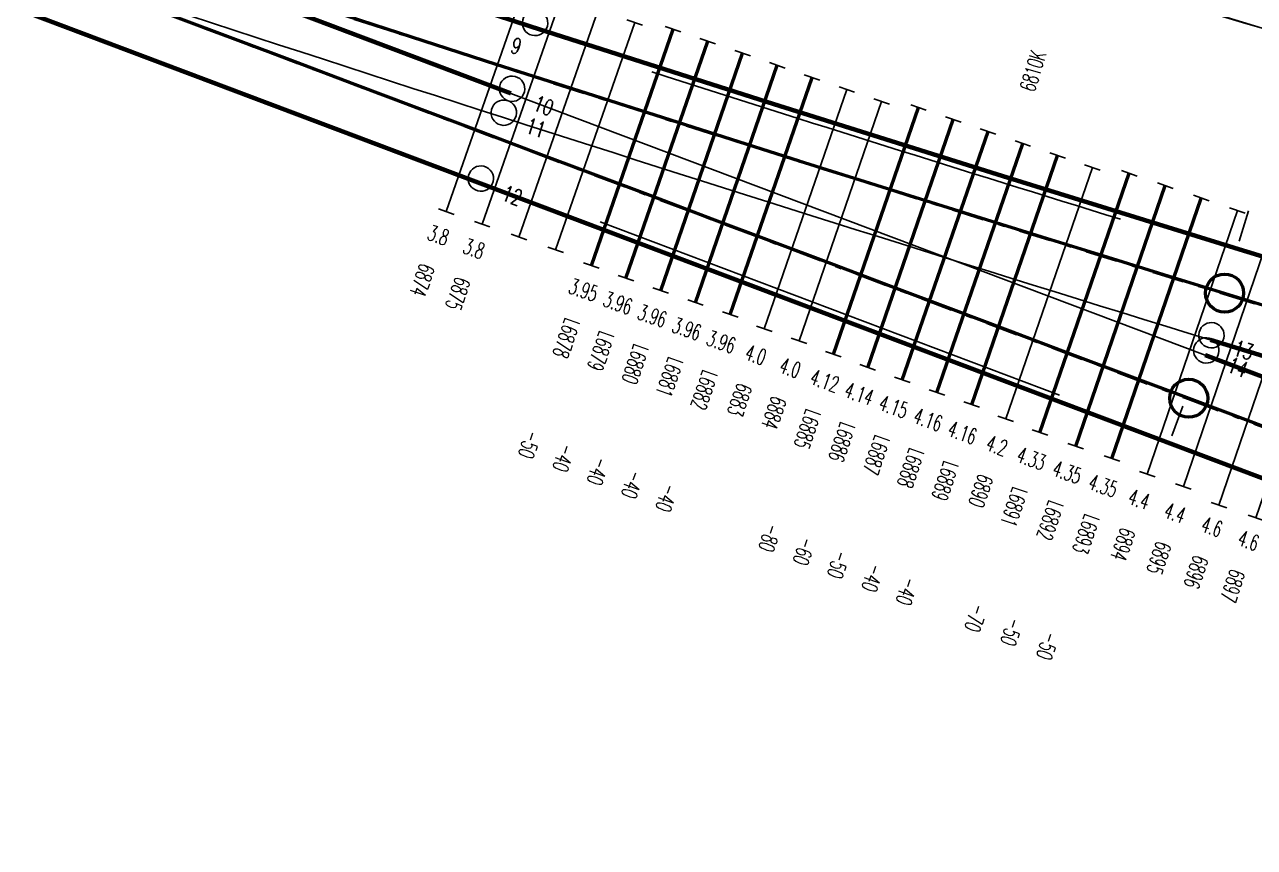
# Model space of a CAD drawing. Extents: x 2687065 to 2691361, y 1253360 to 1255888.
# Drawn here: x 2689256.36 to 2689275.74, y 1254917.14 to 1254930.1 of the extents above; entities that cross this region are included whole.
import ezdxf
from ezdxf.enums import TextEntityAlignment as Align

# ---------------------------------------------------------------- set-up
doc = ezdxf.new("R2010")
doc.units = 0
doc.header["$MEASUREMENT"] = 0
doc.linetypes.add('STRICHPUNKT', pattern=[1, 0.5, -0.25, 0, -0.25])
for name, color, linetype in [('A-GL-0015-_____', 1, 'STRICHPUNKT'), ('A-HS-0015-_____', 1, 'STRICHPUNKT'), ('A-N1-0015-_____', 1, 'STRICHPUNKT'), ('BS-TR-A-Gleisstrang-LinieGeometrie', 7, 'Continuous'), ('BS-TR-A-Weiche-PunktGeometrie', 7, 'Continuous'), ('E-HS-0015-_____', 1, 'Continuous'), ('E-N1-0015-_____', 1, 'Continuous'), ('L-GL-0015-_____', 2, 'Continuous'), ('L-HS-0014-_____', 4, 'Continuous'), ('L-HS-0015-_____', 4, 'Continuous'), ('L-N1-0014-_____', 3, 'Continuous'), ('L-N1-0015-_____', 3, 'Continuous'), ('L-ST-0015-_____', 7, 'Continuous'), ('S-ON-0014-_____', 7, 'Continuous'), ('S-ON-0015-_____', 7, 'Continuous'), ('T-SS-0014-_____', 7, 'Continuous'), ('T-SS-0015-_____', 7, 'Continuous'), ('T-ST', 7, 'Continuous')]:
    doc.layers.add(name, color=color, linetype=linetype)
doc.styles.add('R6', font='simplex.shx', dxfattribs={"width": 0.6})
doc.styles.add('R7', font='simplex.shx', dxfattribs={"width": 0.7})

# ---------------------------------------------------------------- blocks, each defined once
blk = doc.blocks.new('WeiVlpSchwelleL')
at = {"color": 7}
for p, q in [((-0.4999999999999905, -0.1300000000000073), (-0.4999999999999832, 0.1299999999999694)), ((0.5000000000000135, -0.130000000000005), (0.5000000000000135, 0.1299999999999717))]:
    blk.add_line(p, q, dxfattribs=at)
at = {"color": 0, "linetype": 'ByBlock', "lineweight": -2}
blk.add_line((-0.4999999999999868, -1.183033536314004e-14), (0.5000000000000118, 4.669396854307774e-15), dxfattribs=at)
at = {"style": 'R6', "width": 0.6}
blk.add_attdef('LAENGE', text='', height=0.25, rotation=89.99999999999999, dxfattribs=at).set_placement((-1.229737067022953, 0.007106245459261308, 6e-06), align=Align.MIDDLE)
at = {"style": 'R6', "width": 0.6, "flags": 1}
for tag, p in [('WVP-SKML', (-5, 0, 2e-06)), ('WVP-SKMR', (3, 0, 2e-06))]:
    blk.add_attdef(tag, text='', height=0.25, rotation=180, dxfattribs=at).set_placement(p, align=Align.MIDDLE_CENTER)
at = {"style": 'R6', "width": 0.6}
blk.add_attdef('BEZEICHNUNG', text='', height=0.25, rotation=180, dxfattribs=at).set_placement((-2.249999999999987, -5.373479439185756e-14, 2), align=Align.MIDDLE_LEFT)
at = {"style": 'R6', "width": 0.6, "flags": 1}
blk.add_attdef('VERSCHIEBUNG', text='', height=0.25, rotation=180, dxfattribs=at).set_placement((-1.470197398034461, -5.373479439185758e-14, 2), align=Align.MIDDLE_LEFT)
for tag, p in [('VERKLINKS', (-0.8749999999999833, -5.426408495180606e-14, 2e-06)), ('VERKRECHTS', (0.8611075787621026, -8.736039560677224e-05, 2e-06))]:
    blk.add_attdef(tag, text='', height=0.25, rotation=180, dxfattribs=at).set_placement(p, align=Align.MIDDLE)
at = {"color": 1, "extrusion": (-1, -6.123233995736769e-17, 1.224646799147353e-16), "style": 'R6', "width": 0.6, "flags": 8}
blk.add_attdef('WVP-ANL', text='', height=0.25, rotation=270, dxfattribs=at).set_placement((1.179971919316135e-14, -7.187955122291877e-15, 0.4999999999999868), align=Align.MIDDLE)
at = {"color": 1, "extrusion": (1, -1.608122649676636e-16, 1.224646799147353e-16), "style": 'R6', "width": 0.6, "flags": 8}
blk.add_attdef('WVP-ANR', text='', height=0.25, rotation=270, dxfattribs=at).set_placement((-1.65451836612779e-14, -4.265120563609635e-14, 0.50000000000001), align=Align.MIDDLE)
blk = doc.blocks.new('WeiVlpSchwelleR')
at = {"color": 7}
for p, q in [((-0.4999999999999886, -0.1300000000000048), (-0.4999999999999886, 0.1299999999999719)), ((0.5000000000000153, -0.1300000000000075), (0.5000000000000082, 0.1299999999999692))]:
    blk.add_line(p, q, dxfattribs=at)
at = {"color": 0, "linetype": 'ByBlock', "lineweight": -2}
blk.add_line((0.5000000000000118, -1.201402631621339e-14), (-0.4999999999999868, 4.853087807381139e-15), dxfattribs=at)
at = {"style": 'R6', "width": 0.6}
blk.add_attdef('LAENGE', text='', height=0.25, rotation=90, dxfattribs=at).set_placement((1.229737067022978, 0.007106245459260857, 6e-06), align=Align.MIDDLE)
at = {"style": 'R6', "width": 0.6, "flags": 1}
for tag, p in [('WVP-SKML', (-3, -5.426215032855453e-14, 2e-06)), ('WVP-SKMR', (5, -5.426215032855453e-14, 2e-06))]:
    blk.add_attdef(tag, text='', height=0.25, rotation=180, dxfattribs=at).set_placement(p, align=Align.MIDDLE_CENTER)
for tag, rotation, p in [('VERKLINKS', 180, (-0.8611075787620777, -8.73603956063954e-05, 2e-06)), ('VERKRECHTS', 179.9999999999973, (0.8750000000000082, -5.459328261269093e-14, 2e-06))]:
    blk.add_attdef(tag, text='', height=0.25, rotation=rotation, dxfattribs=at).set_placement(p, align=Align.MIDDLE)
at = {"color": 1, "extrusion": (-1, 1.836970198721029e-16, 1.224646799147353e-16), "style": 'R6', "width": 0.6, "flags": 8}
blk.add_attdef('WVP-ANL', text='', height=0.25, rotation=270, dxfattribs=at).set_placement((1.829950611378862e-14, -6.12323399573665e-17, 0.4999999999999904), align=Align.MIDDLE)
at = {"style": 'R6', "width": 0.6, "flags": 1}
blk.add_attdef('VERSCHIEBUNG', text='', height=0.25, rotation=179.9999999999999, dxfattribs=at).set_placement((1.75503510535756, -5.395683899678261e-14, 2.000000000057511e-06), align=Align.MIDDLE_LEFT)
at = {"color": 1, "extrusion": (1, -1.83697019872103e-16, 3.374459510989179e-32), "style": 'R6', "width": 0.6, "flags": 8}
blk.add_attdef('WVP-ANR', text='', height=0.25, rotation=270, dxfattribs=at).set_placement((-1.90594986648479e-14, -7.137320858570557e-15, 0.5000000000000118), align=Align.MIDDLE)
at = {"style": 'R6', "width": 0.6}
blk.add_attdef('BEZEICHNUNG', text='', height=0.25, rotation=180, dxfattribs=at).set_placement((3.371428571428583, -5.426215032855453e-14, 2.000000000057511e-06), align=Align.MIDDLE_LEFT)
blk = doc.blocks.new('st_Norm_a')
at = {"color": 0, "linetype": 'ByBlock', "lineweight": -2}
blk.add_circle((0, 0, 1), 0.2, dxfattribs=at)
at = {"layer": 'T-ST', "color": 0, "linetype": 'ByBlock', "lineweight": -2, "style": 'R7', "width": 0.7}
blk.add_attdef('WVP-STNR', text='', height=0.25, dxfattribs=at).set_placement((0.55, 0), align=Align.MIDDLE)
blk = doc.blocks.new('st_KlaM_a')
at = {"color": 6, "elevation": 5, "flags": 128}
blk.add_lwpolyline([(0, -0.25), (0, 0.2500000000000002)], dxfattribs=at)
at = {"color": 0, "elevation": 5, "flags": 128}
blk.add_lwpolyline([(0, -0.25), (0, 0.2500000000000002)], dxfattribs=at)

msp = doc.modelspace()

# ---------------------------------------------------------------- linework, layer by layer
at = {"layer": 'A-GL-0015-_____', "extrusion": (0.01804329580227478, 0.0724631591215498, 0.9972078670200696), "elevation": 139912.5850883046, "flags": 128}
for points in [[(-2306375.860925438, -1862282.304916803, 0.003607865654043509), (-2306388.834824676, -1862281.695972341, 0.0005778882366978131), (-2306390.938590927, -1862281.614882477, 0.0005640373837236005), (-2306393.04253691, -1862281.538597507, 0.0005501865310880182), (-2306395.146647687, -1862281.467001255, 0.0005363356787352098), (-2306397.2509091, -1862281.399977494, 0.0005224848264887163), (-2306399.355307747, -1862281.337409949, 0.000508633974426861), (-2306401.459830968, -1862281.279182303, 0.0004947831227551143), (-2306403.564466825, -1862281.2251782, 0.0004809322710308942), (-2306405.669204077, -1862281.175281247, 0.0004670814196756011), (-2306407.774032172, -1862281.129375021, 0.0004532305682466667), (-2306409.878941214, -1862281.087343066, 0.0004393797171654458), (-2306411.983921956, -1862281.049068903, 0.000425528866205388), (-2306414.088965773, -1862281.014436027, 0.0004116780155718247), (-2306416.194064645, -1862280.983327911, 0.0003978271650381603), (-2306418.299211137, -1862280.955628012, 0.0003839763143777667), (-2306420.404398384, -1862280.931219766, 0.0003701254642280183), (-2306422.509620063, -1862280.909986597, 0.0003562746139303033), (-2306424.614870382, -1862280.891811915, 0.000342423763905985), (-2306426.720144058, -1862280.87657912, 0.0003285729141444139), (-2306428.825436292, -1862280.864171602, 0.0003147220642029705), (-2306430.93074276, -1862280.85447274, 0.000300871214719114), (-2306433.036059585, -1862280.84736591, 0.0002870203650340875), (-2306435.141383322, -1862280.84273448, 0.0002731695155693189), (-2306437.246710938, -1862280.840461815, 0.0002593186663141821), (-2306439.352039791, -1862280.840431275, 0.0002454678170420386), (-2306441.457367611, -1862280.842526217, 0.0002316169679582705), (-2306443.562692484, -1862280.846629998, 0.000217766119052233), (-2306445.668012826, -1862280.852625972, 0.0002039152698813173), (-2306447.773327372, -1862280.860397492, 0.0001900644212988732), (-2306449.878635147, -1862280.869827912, 0.0001762135724302912), (-2306451.983935457, -1862280.880800585, 0.0001623627236969281), (-2306454.08922786, -1862280.893198865, 0.0001485118746561659), (-2306456.194512154, -1862280.906906107, 0.0001346610261611838), (-2306458.299788353, -1862280.921805665, 0.0001208101782019989), (-2306460.405056668, -1862280.937780896, 0.0001069593294711759), (-2306462.510317494, -1862280.954715158, 9.310848082247697e-05), (-2306464.615571377, -1862280.972491808, 7.925763224524444e-05), (-2306466.720819011, -1862280.990994205, 6.540678372883944e-05), (-2306468.826060446, -1862281.010163099, 6.111675872858242e-05), (-2306471.026168179, -1862281.03068374, 6.111675872858242e-05)], [(-2306375.711487282, -1862280.557766664), (-2306383.991522347, -1862279.588452516, 0.006225960442902095), (-2306396.375575922, -1862278.29479418)]]:
    msp.add_lwpolyline(points, format="xyb", dxfattribs=at)
at = {"layer": 'A-HS-0015-_____', "extrusion": (0.01804329580227478, 0.0724631591215498, 0.9972078670200696), "elevation": 139912.5850883046, "flags": 128}
msp.add_lwpolyline([(-2306319.897467382, -1862287.091721244, 0.01560596673952086), (-2306375.860925438, -1862282.304916803)], format="xyb", dxfattribs=at)
at = {"layer": 'A-N1-0015-_____', "extrusion": (0.01804329580227478, 0.0724631591215498, 0.9972078670200696), "elevation": 139912.5850883046, "flags": 128}
msp.add_lwpolyline([(-2306319.897467382, -1862287.091721244), (-2306375.711487282, -1862280.557766664)], dxfattribs=at)
at = {"layer": 'BS-TR-A-Gleisstrang-LinieGeometrie', "color": 2, "lineweight": 50, "true_color": 0xffff00}
for points in [[(2689256.15439411, 1254931.96389198, 454.433387526878), (2689257.10680507, 1254931.64903924, 454.440330074526), (2689258.05956636, 1254931.33524822, 454.447272622174), (2689259.0126768, 1254931.0225193, 454.454215169822), (2689259.96613521, 1254930.71085288, 454.46115771747), (2689260.91994039, 1254930.40024934, 454.468100265119), (2689261.87409117, 1254930.09070906, 454.475042812767), (2689262.82858635, 1254929.78223244, 454.481985360415), (2689263.78342476, 1254929.47481985, 454.488927908063), (2689264.7386052, 1254929.16847167, 454.495870455711), (2689265.6941265, 1254928.8631883, 454.502813003359), (2689266.64998746, 1254928.55897009, 454.509755551007), (2689267.60618689, 1254928.25581745, 454.516698098656), (2689268.56272361, 1254927.95373073, 454.523640646304), (2689269.51959644, 1254927.65271032, 454.5305831939521), (2689270.47680417, 1254927.35275658, 454.5375257416001), (2689271.43434563, 1254927.05386991, 454.544468289248), (2689272.39221961, 1254926.75605065, 454.551410836896), (2689273.35042495, 1254926.45929919, 454.558353384544), (2689274.30896043, 1254926.16361589, 454.565295932192), (2689275.26782487, 1254925.86900111, 454.572238479841)], [(2689255.92013489, 1254931.28116486, 454.4873560477), (2689256.8592842, 1254930.92780805, 454.497339452319), (2689257.7984335, 1254930.57445124, 454.507405399003), (2689258.7375828, 1254930.22109443, 454.517553887957), (2689259.6767321, 1254929.86773762, 454.527784919386), (2689260.61588141, 1254929.51438081, 454.538098493499), (2689261.55503071, 1254929.161024, 454.548494610504), (2689262.49418001, 1254928.80766719, 454.558973270611), (2689263.43332931, 1254928.45431038, 454.569534474036), (2689264.37247862, 1254928.10095358, 454.580178220992), (2689265.31162792, 1254927.74759677, 454.5909045116929), (2689266.25077722, 1254927.39423996, 454.6017133463581), (2689267.18992653, 1254927.04088315, 454.612604725209), (2689268.12907583, 1254926.68752634, 454.623578648463), (2689269.06822513, 1254926.33416953, 454.634635116345), (2689270.00737443, 1254925.98081272, 454.645774129079), (2689270.94652374, 1254925.62745591, 454.656995686891), (2689271.88567304, 1254925.2740991, 454.66829979001), (2689272.82482234, 1254924.92074229, 454.679686438663), (2689273.76397164, 1254924.56738548, 454.691155633083), (2689274.70312095, 1254924.21402867, 454.702707373502)], [(2689275.26782487, 1254925.86900111, 454.572238479841), (2689276.22312793, 1254925.57664309, 454.579152882898), (2689277.17875493, 1254925.28534568, 454.586067285954), (2689278.13470469, 1254924.99510923, 454.592981689011), (2689279.09097604, 1254924.70593411, 454.599896092068), (2689280.0475678, 1254924.41782066, 454.606810495125), (2689281.00447879, 1254924.13076926, 454.613724898182), (2689281.96170782, 1254923.84478023, 454.620639301239), (2689282.91925372, 1254923.55985395, 454.627553704296), (2689283.87711532, 1254923.27599076, 454.6344577717221), (2689284.83529142, 1254922.99319102, 454.641257534826), (2689285.79378086, 1254922.71145506, 454.647914705764), (2689286.75258244, 1254922.43078324, 454.654429284943), (2689287.71169499, 1254922.1511759, 454.66080127276), (2689287.71167, 1254922.15109, 454.6608), (2689288.67201147, 1254921.87228661, 454.667035277707), (2689289.63265866, 1254921.59453843, 454.673127691962)], [(2689274.70311217, 1254924.21400918, 454.70271), (2689275.67836215, 1254923.84716578, 454.714793426588), (2689276.65361213, 1254923.48032237, 454.726965861967), (2689277.62886211, 1254923.11347896, 454.739227306403), (2689278.60411209, 1254922.74663556, 454.7515777601629), (2689279.57936207, 1254922.37979215, 454.7640172235201), (2689280.55461205, 1254922.01294874, 454.776545696746), (2689281.52986203, 1254921.64610534, 454.789163180115), (2689282.50511201, 1254921.27926193, 454.801869673902), (2689282.5051, 1254921.27923, 454.80187), (2689283.4765961, 1254920.91494964, 454.81460287031), (2689284.44884603, 1254920.55268601, 454.827204100273), (2689285.4218456, 1254920.19244067, 454.839576236801), (2689286.39559061, 1254919.83421517, 454.851719281703), (2689287.37007688, 1254919.47801106, 454.863633236756), (2689288.34530021, 1254919.12382986, 454.8753181037), (2689289.3212564, 1254918.7716731, 454.886773884245), (2689290.29794125, 1254918.42154231, 454.898000580066), (2689291.27535054, 1254918.07343898, 454.908998192805), (2689292.25348008, 1254917.72736461, 454.91976672407), (2689293.23232565, 1254917.38332071, 454.930306175436), (2689294.21188304, 1254917.04130874, 454.940616548443)]]:
    msp.add_polyline3d(points, dxfattribs=at)
at = {"layer": 'BS-TR-A-Weiche-PunktGeometrie', "color": 2, "lineweight": 50, "true_color": 0xffff00}
for centre in [(2689275.2678, 1254925.86892, 454.572238479841), (2689274.70312, 1254924.21403, 454.702710026786)]:
    msp.add_circle(centre, 0.3, dxfattribs=at)
at = {"layer": 'E-HS-0015-_____', "extrusion": (0.01804329580227478, 0.0724631591215498, 0.9972078670200696), "elevation": 139912.5850883046, "flags": 128}
msp.add_lwpolyline([(-2306366.260130451, -1862283.52782804, 0.002151796384180374), (-2306373.986782803, -1862283.059428481, 0.002151796384180374)], format="xyb", dxfattribs=at)
at = {"layer": 'E-N1-0015-_____', "extrusion": (0.01804329580227478, 0.0724631591215498, 0.9972078670200696), "elevation": 139912.5850883046, "flags": 128}
msp.add_lwpolyline([(-2306366.040437344, -1862281.035484255), (-2306373.726946398, -1862280.135651182)], dxfattribs=at)
at = {"layer": 'L-GL-0015-_____', "lineweight": 70, "extrusion": (0.01804329580227478, 0.0724631591215498, 0.9972078670200696), "const_width": 0.06999999999999999, "elevation": 139912.5850883046, "flags": 128}
msp.add_lwpolyline([(-2306375.820357199, -1862281.556014795, 0.002088977926238065), (-2306383.337548495, -1862281.18029803, 0.002088977926238065)], format="xyb", dxfattribs=at)
msp.add_lwpolyline([(-2306375.79869159, -1862281.302679685), (-2306383.267058747, -1862280.428384601)], dxfattribs=at)
at = {"layer": 'L-HS-0014-_____', "extrusion": (0.01856783197649532, 0.07832280268803682, 0.9967551224823394), "elevation": 148676.4978869476, "flags": 128}
msp.add_lwpolyline([(-2327270.566014388, -1835421.306079049, -0.005987783753766868), (-2327249.83054901, -1835422.708703969, -0.005987783753766868)], format="xyb", dxfattribs=at)
at = {"layer": 'L-HS-0015-_____', "lineweight": 70, "extrusion": (0.01804329580227478, 0.0724631591215498, 0.9972078670200696), "const_width": 0.06999999999999999, "elevation": 139912.5850883046, "flags": 128}
for points in [[(-2306340.641841336, -1862285.659905823, 0.006596177779776079), (-2306364.290915951, -1862283.758107503, 0.006596177779776079)], [(-2306364.290915951, -1862283.758107503, 0.003233817074882811), (-2306375.901493665, -1862283.053818812, 0.001328177314789038), (-2306380.672627342, -1862282.808074327, 0.001328177314789038)]]:
    msp.add_lwpolyline(points, format="xyb", dxfattribs=at)
at = {"layer": 'L-HS-0015-_____', "extrusion": (0.01804329580227478, 0.0724631591215498, 0.9972078670200696), "elevation": 139912.5850883046, "flags": 128}
for points in [[(-2306340.478582199, -1862284.16863336, 0.006592517493777799), (-2306364.153897519, -1862282.263931117, 0.006592517493777799)], [(-2306364.153897519, -1862282.263931117, 0.003243974595693131), (-2306375.82035721, -1862281.556014794, 0.01560596673952071)]]:
    msp.add_lwpolyline(points, format="xyb", dxfattribs=at)
at = {"layer": 'L-N1-0014-_____', "extrusion": (0.01856783197649532, 0.07832280268803682, 0.9967551224823394), "elevation": 148676.4978869476, "flags": 128}
msp.add_lwpolyline([(-2327270.566014238, -1835421.306079058, -0.0002198027609466917), (-2327249.808611223, -1835422.46981967, -0.0002198027609466917)], format="xyb", dxfattribs=at)
at = {"layer": 'L-N1-0015-_____', "lineweight": 70, "extrusion": (0.01804329580227478, 0.0724631591215498, 0.9972078670200696), "const_width": 0.06999999999999999, "elevation": 139912.5850883046, "flags": 128}
for points in [[(-2306340.626469133, -1862285.420170316), (-2306364.189967315, -1862282.66167295)], [(-2306340.459251648, -1862283.929502434), (-2306364.053300787, -1862281.167428573)], [(-2306364.053300787, -1862281.167428573), (-2306375.624282888, -1862279.812853654), (-2306383.09265013, -1862278.938558559)]]:
    msp.add_lwpolyline(points, dxfattribs=at)
at = {"layer": 'L-N1-0015-_____', "extrusion": (0.01804329580227478, 0.0724631591215498, 0.9972078670200696), "elevation": 139912.5850883046, "flags": 128}
msp.add_lwpolyline([(-2306364.189967315, -1862282.66167295), (-2306375.798691676, -1862281.302679675)], dxfattribs=at)

# ---------------------------------------------------------------- block references
at = {"layer": 'L-ST-0015-_____', "color": 7, "extrusion": (0.01804329580227478, 0.0724631591215498, 0.9972078670200696)}
ref = msp.add_blockref('st_Norm_a', (-2306364.290915951, -1862283.758107503, 139912.5850883046), dxfattribs=dict(at, rotation=176.1581687352105))
ref.add_attrib('WVP-STNR', '9', dxfattribs={"layer": 'T-ST', "color": 0, "linetype": 'ByBlock', "lineweight": -2, "extrusion": (0.01804329580227478, 0.0724631591215498, 0.9972078670200696), "height": 0.25, "rotation": 176.15816873622, "style": 'R7', "width": 0.7000000000000001}).set_placement((-2306364.091600699, -1862283.407688453, 139912.5850883046), align=Align.MIDDLE)
ref = msp.add_blockref('st_Norm_a', (-2306364.189967315, -1862282.66167295, 139912.5850883046), dxfattribs=dict(at, rotation=173.3229722068745))
ref.add_attrib('WVP-STNR', '10', dxfattribs={"layer": 'T-ST', "color": 0, "linetype": 'ByBlock', "lineweight": -2, "extrusion": (0.01804329580227478, 0.0724631591215498, 0.9972078670200696), "height": 0.25, "rotation": 173.3229722113704, "style": 'R7', "width": 0.6999999999999998}).set_placement((-2306364.736236856, -1862282.597723061, 139912.5850883046), align=Align.MIDDLE)
ref = msp.add_blockref('st_Norm_a', (-2306364.153897519, -1862282.263931117, 139912.5850883046), dxfattribs=dict(at, rotation=176.1558408273421))
ref.add_attrib('WVP-STNR', '11', dxfattribs={"layer": 'T-ST', "color": 0, "linetype": 'ByBlock', "lineweight": -2, "extrusion": (0.01804329580227478, 0.0724631591215498, 0.9972078670200696), "height": 0.25, "rotation": 176.1558408332447, "style": 'R7', "width": 0.7}).set_placement((-2306364.702660071, -1862282.227057517, 139912.5850883046), align=Align.MIDDLE)
ref = msp.add_blockref('st_Norm_a', (-2306364.053300787, -1862281.167428573, 139912.5850883046), dxfattribs=dict(at, rotation=173.3229722068745))
ref.add_attrib('WVP-STNR', '12', dxfattribs={"layer": 'T-ST', "color": 0, "linetype": 'ByBlock', "lineweight": -2, "extrusion": (0.01804329580227478, 0.0724631591215498, 0.9972078670200696), "height": 0.25, "rotation": 173.3229722113704, "style": 'R7', "width": 0.6999999999999998}).set_placement((-2306364.599570327, -1862281.103478684, 139912.5850883046), align=Align.MIDDLE)
for p, rotation in [((-2306375.901493665, -1862283.053818812, 139912.5850883046), 176.8993015843552), ((-2306375.624282888, -1862279.812853654, 139912.5850883046), 173.322978792002)]:
    msp.add_blockref('st_KlaM_a', p, dxfattribs=dict(at, rotation=rotation))
ref = msp.add_blockref('st_Norm_a', (-2306375.82035721, -1862281.556014794, 139912.5850883046), dxfattribs=dict(at, rotation=176.8993024321648))
ref.add_attrib('WVP-STNR', '13', dxfattribs={"layer": 'T-ST', "color": 0, "linetype": 'ByBlock', "lineweight": -2, "extrusion": (0.01804329580227478, 0.0724631591215498, 0.9972078670200696), "height": 0.2499999999999999, "rotation": 176.8993024280552, "style": 'R7', "width": 0.7000000000000001}).set_placement((-2306376.369552017, -1862281.526264761, 139912.5850883046), align=Align.MIDDLE)
ref = msp.add_blockref('st_Norm_a', (-2306375.798691676, -1862281.302679675, 139912.5850883046), dxfattribs=dict(at, rotation=173.3229722068745))
ref.add_attrib('WVP-STNR', '14', dxfattribs={"layer": 'T-ST', "color": 0, "linetype": 'ByBlock', "lineweight": -2, "extrusion": (0.01804329580227478, 0.0724631591215498, 0.9972078670200696), "height": 0.25, "rotation": 173.3229722113704, "style": 'R7', "width": 0.6999999999999998}).set_placement((-2306376.344961217, -1862281.238729786, 139912.5850883046), align=Align.MIDDLE)
at = {"layer": 'S-ON-0014-_____', "extrusion": (0.01856783197649532, 0.07832280268803682, 0.9967551224823394)}
ref = msp.add_blockref('WeiVlpSchwelleL', (-2327265.079241241, -1835422.371608336, 148676.4978869476), dxfattribs=dict(at, xscale=2.6, rotation=266.6260672056436))
ref.add_attrib('BEZEICHNUNG', '6810K', dxfattribs={"layer": 'T-SS-0014-_____', "extrusion": (0.01856783197649532, 0.07832280268803682, 0.9967551224823394), "height": 0.25, "rotation": 266.6260672013797, "style": 'R6', "width": 0.6}).set_placement((-2327264.916896411, -1835419.617872491, 148676.4978869476), align=Align.MIDDLE_LEFT)
ref.add_attrib('LAENGE', '2.6', dxfattribs={"layer": 'T-SS-0014-_____', "extrusion": (0.01856783197649532, 0.07832280268803682, 0.9967551224823394), "height": 0.25, "rotation": 176.6260672064666, "style": 'R6', "oblique": 359.9999999999999, "width": 0.6}).set_placement((-2327265.18273435, -1835424.127085747, 148676.4978869476), align=Align.MIDDLE)
at = {"layer": 'S-ON-0015-_____', "extrusion": (0.01804329580227478, 0.0724631591215498, 0.9972078670200696)}
ref = msp.add_blockref('WeiVlpSchwelleR', (-2306363.823690876, -1862282.494875124, 139912.5850883046), dxfattribs=dict(at, xscale=3.799999999999999, rotation=84.75969921641718))
ref.add_attrib('BEZEICHNUNG', '6874', dxfattribs={"layer": 'T-SS-0015-_____', "extrusion": (0.01804329580227478, 0.0724631591215498, 0.9972078670200696), "height": 0.25, "rotation": 84.75969921338857, "style": 'R6', "width": 0.6}).set_placement((-2306363.56869669, -1862279.714628223, 139912.5850883046), align=Align.MIDDLE_LEFT)
ref.add_attrib('LAENGE', '3.8', dxfattribs={"layer": 'T-SS-0015-_____', "extrusion": (0.01804329580227478, 0.0724631591215498, 0.9972078670200696), "height": 0.25, "rotation": 174.7596992156346, "style": 'R6', "width": 0.6}).set_placement((-2306363.620295623, -1862280.212004504, 139912.5850883046), align=Align.MIDDLE)
ref = msp.add_blockref('WeiVlpSchwelleR', (-2306364.420980802, -1862282.439876013, 139912.5850883046), dxfattribs=dict(at, xscale=3.799999999999999, rotation=84.7594643863367))
ref.add_attrib('BEZEICHNUNG', '6875', dxfattribs={"layer": 'T-SS-0015-_____', "extrusion": (0.01804329580227478, 0.0724631591215498, 0.9972078670200696), "height": 0.25, "rotation": 84.75946439494776, "style": 'R6', "width": 0.6}).set_placement((-2306364.16462097, -1862279.644865192, 139912.5850883046), align=Align.MIDDLE_LEFT)
ref.add_attrib('LAENGE', '3.8', dxfattribs={"layer": 'T-SS-0015-_____', "extrusion": (0.01804329580227478, 0.0724631591215498, 0.9972078670200696), "height": 0.25, "rotation": 174.7594643878241, "style": 'R6', "width": 0.6}).set_placement((-2306364.21626438, -1862280.142237516, 139912.5850883046), align=Align.MIDDLE)
for p, xscale, rotation in [((-2306365.030726893, -1862282.383924535, 139912.5850883046), 3.799999999999998, 84.78110899593234), ((-2306365.640486739, -1862282.328180856, 139912.5850883046), 3.799999999999999, 84.80247669040426)]:
    msp.add_blockref('WeiVlpSchwelleR', p, dxfattribs=dict(at, xscale=xscale, rotation=rotation))
at = {"layer": 'S-ON-0015-_____', "color": 6, "lineweight": 50, "extrusion": (0.01804329580227478, 0.0724631591215498, 0.9972078670200696)}
ref = msp.add_blockref('WeiVlpSchwelleR', (-2306366.249466881, -1862282.297742035, 139912.5850883046), dxfattribs=dict(at, xscale=3.949999999999999, rotation=84.95052098320693))
ref.add_attrib('BEZEICHNUNG', 'L6878', dxfattribs={"layer": 'T-SS-0015-_____', "extrusion": (0.01804329580227478, 0.0724631591215498, 0.9972078670200696), "height": 0.25, "rotation": 84.95052099293208, "style": 'R6', "width": 0.6}).set_placement((-2306365.996134474, -1862279.430658192, 139912.5850883046), align=Align.MIDDLE_LEFT)
ref.add_attrib('LAENGE', '3.95', dxfattribs={"layer": 'T-SS-0015-_____', "extrusion": (0.01804329580227478, 0.0724631591215498, 0.9972078670200696), "height": 0.25, "rotation": 174.95052098913, "style": 'R6', "width": 0.6}).set_placement((-2306366.045968724, -1862279.928212731, 139912.5850883046), align=Align.MIDDLE)
ref.add_attrib('VERKRECHTS', '-50', dxfattribs={"layer": 'T-SS-0015-_____', "extrusion": (0.01804329580227478, 0.0724631591215498, 0.9972078670200696), "height": 0.25, "rotation": 84.95052099293208, "style": 'R6', "width": 0.6}).set_placement((-2306365.812230633, -1862277.349330587, 139912.5850883046), align=Align.MIDDLE)
ref = msp.add_blockref('WeiVlpSchwelleR', (-2306366.826458865, -1862282.240374327, 139912.5850883046), dxfattribs=dict(at, xscale=3.96, rotation=84.94903662215391))
ref.add_attrib('BEZEICHNUNG', 'L6879', dxfattribs={"layer": 'T-SS-0015-_____', "extrusion": (0.01804329580227478, 0.0724631591215498, 0.9972078670200696), "height": 0.25, "rotation": 84.94903662651761, "style": 'R6', "width": 0.6}).set_placement((-2306366.572161785, -1862279.363222998, 139912.5850883046), align=Align.MIDDLE_LEFT)
ref.add_attrib('LAENGE', '3.96', dxfattribs={"layer": 'T-SS-0015-_____', "extrusion": (0.01804329580227478, 0.0724631591215498, 0.9972078670200696), "height": 0.25, "rotation": 174.9490366184656, "style": 'R6', "width": 0.6}).set_placement((-2306366.622050636, -1862279.8607727, 139912.5850883046), align=Align.MIDDLE)
ref.add_attrib('VERKRECHTS', '-40', dxfattribs={"layer": 'T-SS-0015-_____', "extrusion": (0.01804329580227478, 0.0724631591215498, 0.9972078670200696), "height": 0.25, "rotation": 84.94903662651761, "style": 'R6', "width": 0.6}).set_placement((-2306366.387685929, -1862277.276038368, 139912.5850883046), align=Align.MIDDLE)
ref = msp.add_blockref('WeiVlpSchwelleR', (-2306367.403902833, -1862282.188173882, 139912.5850883046), dxfattribs=dict(at, xscale=3.96, rotation=84.94777118274976))
ref.add_attrib('BEZEICHNUNG', 'L6880', dxfattribs={"layer": 'T-SS-0015-_____', "extrusion": (0.01804329580227478, 0.0724631591215498, 0.9972078670200696), "height": 0.25, "rotation": 84.94777119310845, "style": 'R6', "width": 0.6}).set_placement((-2306367.148194812, -1862279.295787381, 139912.5850883046), align=Align.MIDDLE_LEFT)
ref.add_attrib('LAENGE', '3.96', dxfattribs={"layer": 'T-SS-0015-_____', "extrusion": (0.01804329580227478, 0.0724631591215498, 0.9972078670200696), "height": 0.25, "rotation": 174.947771176387, "style": 'R6', "width": 0.6}).set_placement((-2306367.198137491, -1862279.79333234, 139912.5850883046), align=Align.MIDDLE)
ref.add_attrib('VERKRECHTS', '-40', dxfattribs={"layer": 'T-SS-0015-_____', "extrusion": (0.01804329580227478, 0.0724631591215498, 0.9972078670200696), "height": 0.25, "rotation": 84.94777119310845, "style": 'R6', "width": 0.6}).set_placement((-2306366.96315458, -1862277.202744447, 139912.5850883046), align=Align.MIDDLE)
ref = msp.add_blockref('WeiVlpSchwelleR', (-2306367.981358585, -1862282.136160112, 139912.5850883046), dxfattribs=dict(at, xscale=3.96, rotation=84.94672292975845))
ref.add_attrib('BEZEICHNUNG', 'L6881', dxfattribs={"layer": 'T-SS-0015-_____', "extrusion": (0.01804329580227478, 0.0724631591215498, 0.9972078670200696), "height": 0.25, "rotation": 84.94672292097758, "style": 'R6', "width": 0.6}).set_placement((-2306367.724233508, -1862279.228351345, 139912.5850883046), align=Align.MIDDLE_LEFT)
ref.add_attrib('LAENGE', '3.96', dxfattribs={"layer": 'T-SS-0015-_____', "extrusion": (0.01804329580227478, 0.0724631591215498, 0.9972078670200696), "height": 0.25, "rotation": 174.9467229281219, "style": 'R6', "oblique": 359.9999999999999, "width": 0.6}).set_placement((-2306367.774229293, -1862279.72589165, 139912.5850883046), align=Align.MIDDLE)
ref.add_attrib('VERKRECHTS', '-40', dxfattribs={"layer": 'T-SS-0015-_____', "extrusion": (0.01804329580227478, 0.0724631591215498, 0.9972078670200696), "height": 0.25, "rotation": 84.94672292097758, "style": 'R6', "width": 0.6}).set_placement((-2306367.538636547, -1862277.12944883, 139912.5850883046), align=Align.MIDDLE)
ref = msp.add_blockref('WeiVlpSchwelleR', (-2306368.558826002, -1862282.084333024, 139912.5850883046), dxfattribs=dict(at, xscale=3.96, rotation=84.9458900312163))
ref.add_attrib('BEZEICHNUNG', 'L6882', dxfattribs={"layer": 'T-SS-0015-_____', "extrusion": (0.01804329580227478, 0.0724631591215498, 0.9972078670200696), "height": 0.25, "rotation": 84.94589002969735, "style": 'R6', "width": 0.6}).set_placement((-2306368.300277826, -1862279.160914893, 139912.5850883046), align=Align.MIDDLE_LEFT)
ref.add_attrib('LAENGE', '3.96', dxfattribs={"layer": 'T-SS-0015-_____', "extrusion": (0.01804329580227478, 0.0724631591215498, 0.9972078670200696), "height": 0.25, "rotation": 174.9458900212996, "style": 'R6', "width": 0.6}).set_placement((-2306368.350326051, -1862279.658450629, 139912.5850883046), align=Align.MIDDLE)
ref.add_attrib('VERKRECHTS', '-40', dxfattribs={"layer": 'T-SS-0015-_____', "extrusion": (0.01804329580227478, 0.0724631591215498, 0.9972078670200696), "height": 0.25, "rotation": 84.94589002969735, "style": 'R6', "width": 0.6}).set_placement((-2306368.114131779, -1862277.056151524, 139912.5850883046), align=Align.MIDDLE)
at = {"layer": 'S-ON-0015-_____', "extrusion": (0.01804329580227478, 0.0724631591215498, 0.9972078670200696)}
ref = msp.add_blockref('WeiVlpSchwelleR', (-2306369.134542819, -1862282.012770407, 139912.5850883046), dxfattribs=dict(at, xscale=3.999999999999999, rotation=84.94527056601963))
ref.add_attrib('BEZEICHNUNG', '6883', dxfattribs={"layer": 'T-SS-0015-_____', "extrusion": (0.01804329580227478, 0.0724631591215498, 0.9972078670200696), "height": 0.25, "rotation": 84.94527057445339, "style": 'R6', "width": 0.6}).set_placement((-2306368.876327716, -1862279.093478028, 139912.5850883046), align=Align.MIDDLE_LEFT)
ref.add_attrib('LAENGE', '4.0', dxfattribs={"layer": 'T-SS-0015-_____', "extrusion": (0.01804329580227478, 0.0724631591215498, 0.9972078670200696), "height": 0.25, "rotation": 174.9452705605415, "style": 'R6', "width": 0.6}).set_placement((-2306368.926427771, -1862279.591009276, 139912.5850883046), align=Align.MIDDLE)
at = {"layer": 'S-ON-0015-_____', "color": 6, "lineweight": 50, "extrusion": (0.01804329580227478, 0.0724631591215498, 0.9972078670200696)}
ref = msp.add_blockref('WeiVlpSchwelleR', (-2306370.293059401, -1862281.949894133, 139912.5850883046), dxfattribs=dict(at, xscale=4.119999999999999, rotation=84.94466384893404))
ref.add_attrib('BEZEICHNUNG', 'L6885', dxfattribs={"layer": 'T-SS-0015-_____', "extrusion": (0.01804329580227478, 0.0724631591215498, 0.9972078670200696), "height": 0.25, "rotation": 84.94466385185514, "style": 'R6', "width": 0.6}).set_placement((-2306370.028444001, -1862278.958603074, 139912.5850883046), align=Align.MIDDLE_LEFT)
ref.add_attrib('LAENGE', '4.12', dxfattribs={"layer": 'T-SS-0015-_____', "extrusion": (0.01804329580227478, 0.0724631591215498, 0.9972078670200696), "height": 0.25, "rotation": 174.9446638461685, "style": 'R6', "oblique": 359.9999999999999, "width": 0.6}).set_placement((-2306370.078355867, -1862279.456150239, 139912.5850883046), align=Align.MIDDLE)
ref.add_attrib('VERKRECHTS', '-80', dxfattribs={"layer": 'T-SS-0015-_____', "extrusion": (0.01804329580227478, 0.0724631591215498, 0.9972078670200696), "height": 0.25, "rotation": 84.94466385185514, "style": 'R6', "width": 0.6}).set_placement((-2306369.840696498, -1862276.836249541, 139912.5850883046), align=Align.MIDDLE)
at = {"layer": 'S-ON-0015-_____', "extrusion": (0.01804329580227478, 0.0724631591215498, 0.9972078670200696)}
ref = msp.add_blockref('WeiVlpSchwelleR', (-2306369.712033065, -1862281.96131672, 139912.5850883046), dxfattribs=dict(at, xscale=3.999999999999999, rotation=84.94486253118036))
ref.add_attrib('BEZEICHNUNG', '6884', dxfattribs={"layer": 'T-SS-0015-_____', "extrusion": (0.01804329580227478, 0.0724631591215498, 0.9972078670200696), "height": 0.25, "rotation": 84.94486253910685, "style": 'R6', "width": 0.6}).set_placement((-2306369.452383127, -1862279.026040754, 139912.5850883046), align=Align.MIDDLE_LEFT)
ref.add_attrib('LAENGE', '4.0', dxfattribs={"layer": 'T-SS-0015-_____', "extrusion": (0.01804329580227478, 0.0724631591215498, 0.9972078670200696), "height": 0.25, "rotation": 174.9448625320503, "style": 'R6', "width": 0.6}).set_placement((-2306369.502534459, -1862279.52356759, 139912.5850883046), align=Align.MIDDLE)
at = {"layer": 'S-ON-0015-_____', "color": 6, "lineweight": 50, "extrusion": (0.01804329580227478, 0.0724631591215498, 0.9972078670200696)}
ref = msp.add_blockref('WeiVlpSchwelleR', (-2306370.8696911, -1862281.888852749, 139912.5850883046), dxfattribs=dict(at, xscale=4.139999999999999, rotation=84.94467237334439))
ref.add_attrib('BEZEICHNUNG', 'L6886', dxfattribs={"layer": 'T-SS-0015-_____', "extrusion": (0.01804329580227478, 0.0724631591215498, 0.9972078670200696), "height": 0.25, "rotation": 84.94467237826761, "style": 'R6', "width": 0.6}).set_placement((-2306370.604510285, -1862278.891164993, 139912.5850883046), align=Align.MIDDLE_LEFT)
ref.add_attrib('LAENGE', '4.14', dxfattribs={"layer": 'T-SS-0015-_____', "extrusion": (0.01804329580227478, 0.0724631591215498, 0.9972078670200696), "height": 0.25, "rotation": 174.9446723790287, "style": 'R6', "width": 0.6}).set_placement((-2306370.654467845, -1862279.388708272, 139912.5850883046), align=Align.MIDDLE)
ref.add_attrib('VERKRECHTS', '-60', dxfattribs={"layer": 'T-SS-0015-_____', "extrusion": (0.01804329580227478, 0.0724631591215498, 0.9972078670200696), "height": 0.25, "rotation": 84.94467237826761, "style": 'R6', "width": 0.6}).set_placement((-2306370.416244192, -1862276.762945553, 139912.5850883046), align=Align.MIDDLE)
ref = msp.add_blockref('WeiVlpSchwelleR', (-2306371.446774438, -1862281.832978636, 139912.5850883046), dxfattribs=dict(at, xscale=4.149999999999999, rotation=84.94488589673256))
ref.add_attrib('BEZEICHNUNG', 'L6887', dxfattribs={"layer": 'T-SS-0015-_____', "extrusion": (0.01804329580227478, 0.0724631591215498, 0.9972078670200696), "height": 0.25, "rotation": 84.94488590737514, "style": 'R6', "width": 0.6}).set_placement((-2306371.180581921, -1862278.823726514, 139912.5850883046), align=Align.MIDDLE_LEFT)
ref.add_attrib('LAENGE', '4.15', dxfattribs={"layer": 'T-SS-0015-_____', "extrusion": (0.01804329580227478, 0.0724631591215498, 0.9972078670200696), "height": 0.25, "rotation": 174.9448858971421, "style": 'R6', "width": 0.6}).set_placement((-2306371.230584649, -1862279.321265982, 139912.5850883046), align=Align.MIDDLE)
ref.add_attrib('VERKRECHTS', '-50', dxfattribs={"layer": 'T-SS-0015-_____', "extrusion": (0.01804329580227478, 0.0724631591215498, 0.9972078670200696), "height": 0.25, "rotation": 84.94488590737514, "style": 'R6', "width": 0.6}).set_placement((-2306370.991804823, -1862276.689639918, 139912.5850883046), align=Align.MIDDLE)
ref = msp.add_blockref('WeiVlpSchwelleR', (-2306372.02386876, -1862281.777291246, 139912.5850883046), dxfattribs=dict(at, xscale=4.16, rotation=84.94530215568567))
ref.add_attrib('BEZEICHNUNG', 'L6888', dxfattribs={"layer": 'T-SS-0015-_____', "extrusion": (0.01804329580227478, 0.0724631591215498, 0.9972078670200696), "height": 0.25, "rotation": 84.94530215688518, "style": 'R6', "width": 0.6}).set_placement((-2306371.75665885, -1862278.756287644, 139912.5850883046), align=Align.MIDDLE_LEFT)
ref.add_attrib('LAENGE', '4.16', dxfattribs={"layer": 'T-SS-0015-_____', "extrusion": (0.01804329580227478, 0.0724631591215498, 0.9972078670200696), "height": 0.25, "rotation": 174.9453021580267, "style": 'R6', "width": 0.6}).set_placement((-2306371.806706284, -1862279.253823367, 139912.5850883046), align=Align.MIDDLE)
ref.add_attrib('VERKRECHTS', '-40', dxfattribs={"layer": 'T-SS-0015-_____', "extrusion": (0.01804329580227478, 0.0724631591215498, 0.9972078670200696), "height": 0.25, "rotation": 84.94530215688518, "style": 'R6', "width": 0.6}).set_placement((-2306371.567378313, -1862276.616332644, 139912.5850883046), align=Align.MIDDLE)
ref = msp.add_blockref('WeiVlpSchwelleR', (-2306372.601414478, -1862281.726771142, 139912.5850883046), dxfattribs=dict(at, xscale=4.159999999999999, rotation=84.94591883694902))
ref.add_attrib('BEZEICHNUNG', 'L6889', dxfattribs={"layer": 'T-SS-0015-_____', "extrusion": (0.01804329580227478, 0.0724631591215498, 0.9972078670200696), "height": 0.25, "rotation": 84.94591884015375, "style": 'R6', "width": 0.6}).set_placement((-2306372.33274101, -1862278.688848385, 139912.5850883046), align=Align.MIDDLE_LEFT)
ref.add_attrib('LAENGE', '4.16', dxfattribs={"layer": 'T-SS-0015-_____', "extrusion": (0.01804329580227478, 0.0724631591215498, 0.9972078670200696), "height": 0.25, "rotation": 174.9459188395892, "style": 'R6', "width": 0.6}).set_placement((-2306372.382832753, -1862279.186380427, 139912.5850883046), align=Align.MIDDLE)
ref.add_attrib('VERKRECHTS', '-40', dxfattribs={"layer": 'T-SS-0015-_____', "extrusion": (0.01804329580227478, 0.0724631591215498, 0.9972078670200696), "height": 0.25, "rotation": 84.94591884015375, "style": 'R6', "width": 0.6}).set_placement((-2306372.142964576, -1862276.543023744, 139912.5850883046), align=Align.MIDDLE)
at = {"layer": 'S-ON-0015-_____', "extrusion": (0.01804329580227478, 0.0724631591215498, 0.9972078670200696)}
ref = msp.add_blockref('WeiVlpSchwelleR', (-2306373.177209267, -1862281.656515513, 139912.5850883046), dxfattribs=dict(at, xscale=4.2, rotation=84.94673358285968))
ref.add_attrib('BEZEICHNUNG', '6890', dxfattribs={"layer": 'T-SS-0015-_____', "extrusion": (0.01804329580227478, 0.0724631591215498, 0.9972078670200696), "height": 0.25, "rotation": 84.94673358616924, "style": 'R6', "width": 0.6}).set_placement((-2306372.908828341, -1862278.621408743, 139912.5850883046), align=Align.MIDDLE_LEFT)
ref.add_attrib('LAENGE', '4.2', dxfattribs={"layer": 'T-SS-0015-_____', "extrusion": (0.01804329580227478, 0.0724631591215498, 0.9972078670200696), "height": 0.25, "rotation": 174.9467335847532, "style": 'R6', "width": 0.6}).set_placement((-2306372.958964062, -1862279.118937162, 139912.5850883046), align=Align.MIDDLE)
at = {"layer": 'S-ON-0015-_____', "color": 6, "lineweight": 50, "extrusion": (0.01804329580227478, 0.0724631591215498, 0.9972078670200696)}
ref = msp.add_blockref('WeiVlpSchwelleR', (-2306373.757858882, -1862281.641232882, 139912.5850883046), dxfattribs=dict(at, xscale=4.329999999999999, rotation=84.94774399661675))
ref.add_attrib('BEZEICHNUNG', 'L6891', dxfattribs={"layer": 'T-SS-0015-_____', "extrusion": (0.01804329580227478, 0.0724631591215498, 0.9972078670200696), "height": 0.25, "rotation": 84.9477439899988, "style": 'R6', "width": 0.6}).set_placement((-2306373.484920781, -1862278.553968723, 139912.5850883046), align=Align.MIDDLE_LEFT)
ref.add_attrib('LAENGE', '4.33', dxfattribs={"layer": 'T-SS-0015-_____', "extrusion": (0.01804329580227478, 0.0724631591215498, 0.9972078670200696), "height": 0.25, "rotation": 174.9477439868319, "style": 'R6', "width": 0.6}).set_placement((-2306373.534809588, -1862279.051518257, 139912.5850883046), align=Align.MIDDLE)
ref.add_attrib('VERKRECHTS', '-70', dxfattribs={"layer": 'T-SS-0015-_____', "extrusion": (0.01804329580227478, 0.0724631591215498, 0.9972078670200696), "height": 0.25, "rotation": 84.9477439899988, "style": 'R6', "width": 0.6}).set_placement((-2306373.294175067, -1862276.396401108, 139912.5850883046), align=Align.MIDDLE)
ref = msp.add_blockref('WeiVlpSchwelleR', (-2306374.355938497, -1862281.579420122, 139912.5850883046), dxfattribs=dict(at, xscale=4.35, rotation=85.00326913953906))
ref.add_attrib('BEZEICHNUNG', 'L6892', dxfattribs={"layer": 'T-SS-0015-_____', "extrusion": (0.01804329580227478, 0.0724631591215498, 0.9972078670200696), "height": 0.25, "rotation": 85.00326914781633, "style": 'R6', "width": 0.6}).set_placement((-2306374.085280436, -1862278.483750001, 139912.5850883046), align=Align.MIDDLE_LEFT)
ref.add_attrib('LAENGE', '4.35', dxfattribs={"layer": 'T-SS-0015-_____', "extrusion": (0.01804329580227478, 0.0724631591215498, 0.9972078670200696), "height": 0.25, "rotation": 175.0032691485347, "style": 'R6', "width": 0.6}).set_placement((-2306374.134737809, -1862278.981343383, 139912.5850883046), align=Align.MIDDLE)
ref.add_attrib('VERKRECHTS', '-50', dxfattribs={"layer": 'T-SS-0015-_____', "extrusion": (0.01804329580227478, 0.0724631591215498, 0.9972078670200696), "height": 0.25, "rotation": 85.00326914781633, "style": 'R6', "width": 0.6}).set_placement((-2306373.89607854, -1862276.319740346, 139912.5850883046), align=Align.MIDDLE)
ref = msp.add_blockref('WeiVlpSchwelleR', (-2306374.955906198, -1862281.527682672, 139912.5850883046), dxfattribs=dict(at, xscale=4.349999999999999, rotation=85.0577516617419))
ref.add_attrib('BEZEICHNUNG', 'L6893', dxfattribs={"layer": 'T-SS-0015-_____', "extrusion": (0.01804329580227478, 0.0724631591215498, 0.9972078670200696), "height": 0.25, "rotation": 85.05775167304296, "style": 'R6', "width": 0.6}).set_placement((-2306374.686606229, -1862278.413419055, 139912.5850883046), align=Align.MIDDLE_LEFT)
ref.add_attrib('LAENGE', '4.35', dxfattribs={"layer": 'T-SS-0015-_____', "extrusion": (0.01804329580227478, 0.0724631591215498, 0.9972078670200696), "height": 0.25, "rotation": 175.05775166488, "style": 'R6', "oblique": 359.9999999999999, "width": 0.6}).set_placement((-2306374.735642738, -1862278.911054897, 139912.5850883046), align=Align.MIDDLE)
ref.add_attrib('VERKRECHTS', '-50', dxfattribs={"layer": 'T-SS-0015-_____', "extrusion": (0.01804329580227478, 0.0724631591215498, 0.9972078670200696), "height": 0.25, "rotation": 85.05775167304296, "style": 'R6', "width": 0.6}).set_placement((-2306374.498919957, -1862276.242960124, 139912.5850883046), align=Align.MIDDLE)
at = {"layer": 'S-ON-0015-_____', "extrusion": (0.01804329580227478, 0.0724631591215498, 0.9972078670200696)}
ref = msp.add_blockref('WeiVlpSchwelleR', (-2306375.553754838, -1862281.451236642, 139912.5850883046), dxfattribs=dict(at, xscale=4.4, rotation=85.11120969501165))
ref.add_attrib('BEZEICHNUNG', '6894', dxfattribs={"layer": 'T-SS-0015-_____', "extrusion": (0.01804329580227478, 0.0724631591215498, 0.9972078670200696), "height": 0.25, "rotation": 85.11120969885363, "style": 'R6', "width": 0.6}).set_placement((-2306375.287905402, -1862278.343092009, 139912.5850883047), align=Align.MIDDLE_LEFT)
ref.add_attrib('LAENGE', '4.4', dxfattribs={"layer": 'T-SS-0015-_____', "extrusion": (0.01804329580227478, 0.0724631591215498, 0.9972078670200696), "height": 0.25, "rotation": 175.1112096881695, "style": 'R6', "oblique": 359.9999999999999, "width": 0.6}).set_placement((-2306375.336531434, -1862278.840768966, 139912.5850883046), align=Align.MIDDLE)
ref = msp.add_blockref('WeiVlpSchwelleR', (-2306376.154959976, -1862281.399839487, 139912.5850883046), dxfattribs=dict(at, xscale=4.399999999999999, rotation=85.11286852507887))
ref.add_attrib('BEZEICHNUNG', '6895', dxfattribs={"layer": 'T-SS-0015-_____', "extrusion": (0.01804329580227478, 0.0724631591215498, 0.9972078670200696), "height": 0.25, "rotation": 85.11286852639218, "style": 'R6', "width": 0.6}).set_placement((-2306375.887593356, -1862278.272890701, 139912.5850883046), align=Align.MIDDLE_LEFT)
ref.add_attrib('LAENGE', '4.4', dxfattribs={"layer": 'T-SS-0015-_____', "extrusion": (0.01804329580227478, 0.0724631591215498, 0.9972078670200696), "height": 0.25, "rotation": 175.1128685173758, "style": 'R6', "width": 0.6}).set_placement((-2306375.936260574, -1862278.770564507, 139912.5850883046), align=Align.MIDDLE)
ref = msp.add_blockref('WeiVlpSchwelleR', (-2306376.775213858, -1862281.347006099, 139912.5850883046), dxfattribs=dict(at, xscale=4.599999999999999, rotation=85.14204699601333))
ref.add_attrib('BEZEICHNUNG', '6896', dxfattribs={"layer": 'T-SS-0015-_____', "extrusion": (0.01804329580227478, 0.0724631591215498, 0.9972078670200696), "height": 0.25, "rotation": 85.1420469894181, "style": 'R6', "width": 0.6}).set_placement((-2306376.507774144, -1862278.200324678, 139912.5850883046), align=Align.MIDDLE_LEFT)
ref.add_attrib('LAENGE', '4.6', dxfattribs={"layer": 'T-SS-0015-_____', "extrusion": (0.01804329580227478, 0.0724631591215498, 0.9972078670200696), "height": 0.25, "rotation": 175.1420469893816, "style": 'R6', "width": 0.6}).set_placement((-2306376.555958023, -1862278.69804195, 139912.5850883046), align=Align.MIDDLE)
ref = msp.add_blockref('WeiVlpSchwelleR', (-2306377.388511509, -1862281.294984578, 139912.5850883046), dxfattribs=dict(at, xscale=4.599999999999999, rotation=85.16133846478934))
ref.add_attrib('BEZEICHNUNG', '6897', dxfattribs={"layer": 'T-SS-0015-_____', "extrusion": (0.01804329580227478, 0.0724631591215498, 0.9972078670200696), "height": 0.25, "rotation": 85.16133845355068, "style": 'R6', "width": 0.6}).set_placement((-2306377.120472904, -1862278.128622561, 139912.5850883046), align=Align.MIDDLE_LEFT)
ref.add_attrib('LAENGE', '4.6', dxfattribs={"layer": 'T-SS-0015-_____', "extrusion": (0.01804329580227478, 0.0724631591215498, 0.9972078670200696), "height": 0.25, "rotation": 175.1613384645177, "style": 'R6', "width": 0.6}).set_placement((-2306377.168543839, -1862278.626351589, 139912.5850883046), align=Align.MIDDLE)

doc.saveas('drawing.dxf')
